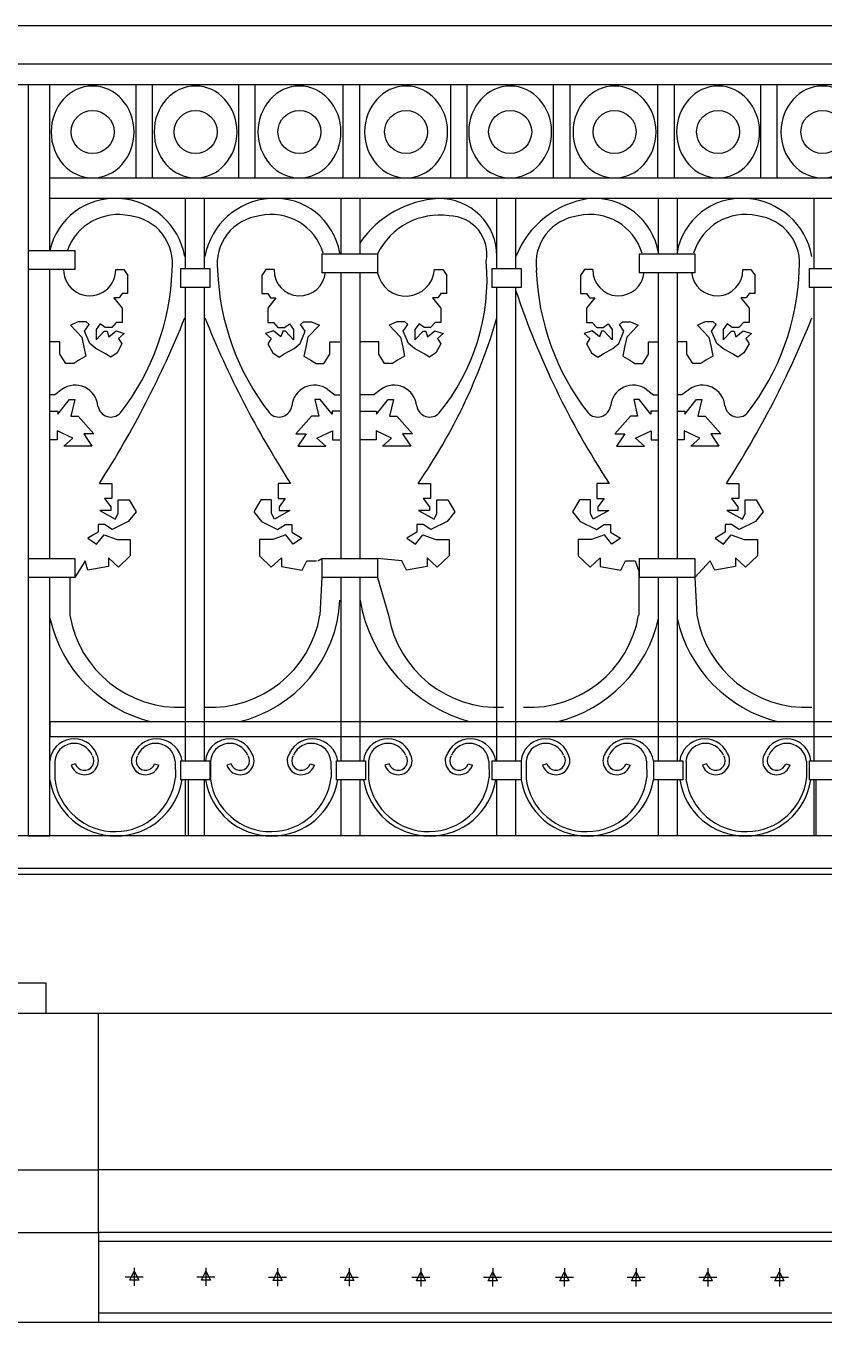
# Model space of a CAD drawing. Header units: millimetres. Extents: x 1931 to 30327, y -2374 to 17555.
# Drawn here: x 14151 to 15041, y 12783 to 14230 of the extents above; entities that cross this region are included whole.
import ezdxf

# ---------------------------------------------------------------- set-up
doc = ezdxf.new("R2010")
doc.units = ezdxf.units.MM

msp = doc.modelspace()

# ---------------------------------------------------------------- linework, layer by layer
at = {"color": 4, "linetype": 'ByBlock', "lineweight": -2}
for p, q in [((15971.6, 14230.4), (14058.1, 14230.4)), ((15971.6, 14187.5), (14058.1, 14187.5)), ((14058.1, 14165.1), (15971.6, 14165.1)), ((14153, 14165.1), (14153, 13326.3)), ((14177.3, 13979.7), (14177.3, 14165.1)), ((14273.6, 14060.8), (14273.6, 14165.1)), ((14291.9, 14060.8), (14291.9, 14165.1)), ((14388.3, 14060.8), (14388.3, 14165.1)), ((14406.6, 14060.8), (14406.6, 14165.1)), ((14504.8, 14060.8), (14504.8, 14165.1)), ((14523.1, 14060.8), (14523.1, 14165.1)), ((14624.7, 14060.8), (14624.7, 14165.1)), ((14643, 14060.8), (14643, 14165.1)), ((14739.5, 14060.8), (14739.5, 14165.1)), ((14757.8, 14060.8), (14757.8, 14165.1)), ((14855.9, 14060.8), (14855.9, 14165.1)), ((14874.2, 14060.8), (14874.2, 14165.1)), ((14970.7, 14060.8), (14970.7, 14165.1)), ((14989, 14060.8), (14989, 14165.1)), ((14177.3, 14060.8), (15898.7, 14060.8)), ((15898.7, 14037.6), (14177.3, 14037.6)), ((14328.7, 13959.5), (14328.7, 14037.6)), ((14349.8, 13959.5), (14349.8, 14037.6)), ((14502.4, 13976), (14502.4, 14037.6)), ((14523.5, 13976), (14523.5, 14037.6)), ((14676.2, 13959.5), (14676.2, 14037.6)), ((14697.4, 13959.5), (14697.4, 14037.6)), ((14856.5, 13976), (14856.5, 14037.6)), ((14877.6, 13976), (14877.6, 14037.6)), ((15030.3, 13959.5), (15030.3, 14037.6)), ((14153, 13979.7), (14205.3, 13979.7)), ((14205.3, 13979.7), (14205.3, 13958.4)), ((14480.7, 13976), (14543.1, 13976)), ((14480.7, 13976), (14480.7, 13954.7)), ((14543.1, 13976), (14543.1, 13954.7)), ((14834.8, 13976), (14897.2, 13976)), ((14834.8, 13976), (14834.8, 13954.7)), ((14897.2, 13976), (14897.2, 13954.7)), ((14205.3, 13958.4), (14153, 13958.4)), ((14177.3, 13635.9), (14177.3, 13958.4)), ((14250.8, 13958.3), (14260.1, 13958.3)), ((14260.1, 13958.3), (14264.5, 13951.8)), ((14264.5, 13931.5), (14264.5, 13951.8)), ((14323.1, 13959.5), (14355.7, 13959.5)), ((14323.1, 13959.5), (14323.1, 13938.2)), ((14355.7, 13959.5), (14355.7, 13938.2)), ((14418.3, 13958.3), (14413.9, 13951.8)), ((14413.9, 13951.8), (14413.9, 13931.5)), ((14427.5, 13958.3), (14418.3, 13958.3)), ((14543.1, 13954.7), (14480.7, 13954.7)), ((14502.4, 13635.9), (14502.4, 13954.7)), ((14523.5, 13635.9), (14523.5, 13954.7)), ((14606.5, 13958.3), (14615.8, 13958.3)), ((14615.8, 13958.3), (14620.2, 13951.8)), ((14620.2, 13931.5), (14620.2, 13951.8)), ((14670.6, 13959.5), (14703.3, 13959.5)), ((14670.6, 13959.5), (14670.6, 13938.2)), ((14703.3, 13959.5), (14703.3, 13938.2)), ((14774, 13958.3), (14769.6, 13951.8)), ((14769.6, 13951.8), (14769.6, 13931.5)), ((14783.2, 13958.3), (14774, 13958.3)), ((14897.2, 13954.7), (14834.8, 13954.7)), ((14856.5, 13635.9), (14856.5, 13954.7)), ((14877.6, 13635.9), (14877.6, 13954.7)), ((14950.5, 13958.3), (14959.7, 13958.3)), ((14959.7, 13958.3), (14964.2, 13951.8)), ((14964.2, 13931.5), (14964.2, 13951.8)), ((15024.7, 13959.5), (15057.4, 13959.5)), ((15024.7, 13959.5), (15024.7, 13938.2)), ((14355.7, 13938.2), (14323.1, 13938.2)), ((14328.7, 13410), (14328.7, 13938.2)), ((14349.8, 13410), (14349.8, 13938.2)), ((14703.3, 13938.2), (14670.6, 13938.2)), ((14676.2, 13410), (14676.2, 13938.2)), ((14697.4, 13410), (14697.4, 13938.2)), ((15057.4, 13938.2), (15024.7, 13938.2)), ((15030.3, 13410), (15030.3, 13938.2)), ((14254.7, 13926.8), (14248.7, 13926.8)), ((14248.7, 13926.8), (14257.9, 13915.3)), ((14257.9, 13931.5), (14254.7, 13926.8)), ((14264.5, 13931.5), (14257.9, 13931.5)), ((14413.9, 13931.5), (14420.5, 13931.5)), ((14420.5, 13931.5), (14423.7, 13926.8)), ((14429.7, 13926.8), (14420.5, 13915.3)), ((14423.7, 13926.8), (14429.7, 13926.8)), ((14610.4, 13926.8), (14604.3, 13926.8)), ((14604.3, 13926.8), (14613.5, 13915.3)), ((14613.5, 13931.5), (14610.4, 13926.8)), ((14620.2, 13931.5), (14613.5, 13931.5)), ((14769.6, 13931.5), (14776.2, 13931.5)), ((14776.2, 13931.5), (14779.4, 13926.8)), ((14785.4, 13926.8), (14776.2, 13915.3)), ((14779.4, 13926.8), (14785.4, 13926.8)), ((14954.4, 13926.8), (14948.3, 13926.8)), ((14948.3, 13926.8), (14957.5, 13915.3)), ((14957.5, 13931.5), (14954.4, 13926.8)), ((14964.2, 13931.5), (14957.5, 13931.5)), ((14257.9, 13915.3), (14257.9, 13908.7)), ((14257.9, 13908.7), (14257.9, 13899.2)), ((14420.5, 13915.3), (14420.5, 13908.7)), ((14420.5, 13908.7), (14420.5, 13899.2)), ((14613.5, 13915.3), (14613.5, 13908.7)), ((14613.5, 13908.7), (14613.5, 13899.2)), ((14776.2, 13915.3), (14776.2, 13908.7)), ((14776.2, 13908.7), (14776.2, 13899.2)), ((14957.5, 13915.3), (14957.5, 13908.7)), ((14957.5, 13908.7), (14957.5, 13899.2)), ((14208.9, 13900.1), (14200.3, 13896.5)), ((14200.3, 13896.5), (14213, 13882.8)), ((14217.9, 13900.1), (14208.9, 13900.1)), ((14216.1, 13889.5), (14221.2, 13897.1)), ((14221.2, 13897.1), (14217.9, 13900.1)), ((14233.6, 13897.9), (14229.1, 13891.4)), ((14229.1, 13891.4), (14229.1, 13879.9)), ((14239.2, 13893.6), (14233.6, 13897.9)), ((14246.5, 13893.6), (14239.2, 13893.6)), ((14251.5, 13899.2), (14246.5, 13893.6)), ((14257.9, 13899.2), (14251.5, 13899.2)), ((14420.5, 13899.2), (14426.9, 13899.2)), ((14426.9, 13899.2), (14431.9, 13893.6)), ((14431.9, 13893.6), (14439.2, 13893.6)), ((14439.2, 13893.6), (14444.8, 13897.9)), ((14444.8, 13897.9), (14449.3, 13891.4)), ((14449.3, 13891.4), (14449.3, 13879.9)), ((14457.2, 13897.1), (14460.5, 13900.1)), ((14462.3, 13889.5), (14457.2, 13897.1)), ((14460.5, 13900.1), (14469.5, 13900.1)), ((14478.1, 13896.5), (14465.4, 13882.8)), ((14469.5, 13900.1), (14478.1, 13896.5)), ((14564.6, 13900.1), (14556, 13896.5)), ((14556, 13896.5), (14568.7, 13882.8)), ((14573.6, 13900.1), (14564.6, 13900.1)), ((14571.7, 13889.5), (14576.9, 13897.1)), ((14576.9, 13897.1), (14573.6, 13900.1)), ((14589.3, 13897.9), (14584.8, 13891.4)), ((14584.8, 13891.4), (14584.8, 13879.9)), ((14594.9, 13893.6), (14589.3, 13897.9)), ((14602.2, 13893.6), (14594.9, 13893.6)), ((14607.2, 13899.2), (14602.2, 13893.6)), ((14613.5, 13899.2), (14607.2, 13899.2)), ((14776.2, 13899.2), (14782.6, 13899.2)), ((14782.6, 13899.2), (14787.6, 13893.6)), ((14787.6, 13893.6), (14794.9, 13893.6)), ((14794.9, 13893.6), (14800.4, 13897.9)), ((14800.4, 13897.9), (14804.9, 13891.4)), ((14804.9, 13891.4), (14804.9, 13879.9)), ((14812.9, 13897.1), (14816.2, 13900.1)), ((14818, 13889.5), (14812.9, 13897.1)), ((14816.2, 13900.1), (14825.2, 13900.1)), ((14833.8, 13896.5), (14821.1, 13882.8)), ((14825.2, 13900.1), (14833.8, 13896.5)), ((14908.6, 13900.1), (14900, 13896.5)), ((14900, 13896.5), (14912.7, 13882.8)), ((14917.6, 13900.1), (14908.6, 13900.1)), ((14915.7, 13889.5), (14920.8, 13897.1)), ((14920.8, 13897.1), (14917.6, 13900.1)), ((14933.3, 13897.9), (14928.8, 13891.4)), ((14928.8, 13891.4), (14928.8, 13879.9)), ((14938.8, 13893.6), (14933.3, 13897.9)), ((14946.2, 13893.6), (14938.8, 13893.6)), ((14951.2, 13899.2), (14946.2, 13893.6)), ((14957.5, 13899.2), (14951.2, 13899.2)), ((14188.6, 13877.7), (14177.5, 13877.7)), ((14188.6, 13863.8), (14188.6, 13877.7)), ((14213, 13882.8), (14215.4, 13871.9)), ((14221.8, 13876), (14216.1, 13889.5)), ((14229.1, 13879.9), (14238.1, 13889.5)), ((14238.1, 13889.5), (14241.2, 13889.5)), ((14241.2, 13889.5), (14243.3, 13883.4)), ((14243.3, 13883.4), (14251.4, 13889.9)), ((14251.4, 13889.9), (14260.4, 13887.1)), ((14260.4, 13887.1), (14254.1, 13881.3)), ((14254.1, 13881.3), (14257.8, 13875.6)), ((14427, 13889.9), (14418, 13887.1)), ((14418, 13887.1), (14424.3, 13881.3)), ((14424.3, 13881.3), (14420.6, 13875.6)), ((14435.1, 13883.4), (14427, 13889.9)), ((14437.2, 13889.5), (14435.1, 13883.4)), ((14440.3, 13889.5), (14437.2, 13889.5)), ((14449.3, 13879.9), (14440.3, 13889.5)), ((14456.6, 13876), (14462.3, 13889.5)), ((14465.4, 13882.8), (14463, 13871.9)), ((14489.8, 13863.8), (14489.8, 13877.7)), ((14489.8, 13877.7), (14500.9, 13877.7)), ((14544.3, 13877.7), (14523.5, 13877.7)), ((14544.3, 13863.8), (14544.3, 13877.7)), ((14568.7, 13882.8), (14571.1, 13871.9)), ((14577.5, 13876), (14571.7, 13889.5)), ((14584.8, 13879.9), (14593.8, 13889.5)), ((14593.8, 13889.5), (14596.9, 13889.5)), ((14596.9, 13889.5), (14598.9, 13883.4)), ((14598.9, 13883.4), (14607.1, 13889.9)), ((14607.1, 13889.9), (14616.1, 13887.1)), ((14616.1, 13887.1), (14609.8, 13881.3)), ((14609.8, 13881.3), (14613.5, 13875.6)), ((14782.6, 13889.9), (14773.6, 13887.1)), ((14773.6, 13887.1), (14780, 13881.3)), ((14780, 13881.3), (14776.3, 13875.6)), ((14790.8, 13883.4), (14782.6, 13889.9)), ((14792.9, 13889.5), (14790.8, 13883.4)), ((14795.9, 13889.5), (14792.9, 13889.5)), ((14804.9, 13879.9), (14795.9, 13889.5)), ((14812.3, 13876), (14818, 13889.5)), ((14821.1, 13882.8), (14818.6, 13871.9)), ((14845.4, 13863.8), (14845.4, 13877.7)), ((14845.4, 13877.7), (14856.6, 13877.7)), ((14888.3, 13877.7), (14877.2, 13877.7)), ((14888.3, 13863.8), (14888.3, 13877.7)), ((14912.7, 13882.8), (14915.1, 13871.9)), ((14921.5, 13876), (14915.7, 13889.5)), ((14928.8, 13879.9), (14937.8, 13889.5)), ((14937.8, 13889.5), (14940.9, 13889.5)), ((14940.9, 13889.5), (14942.9, 13883.4)), ((14942.9, 13883.4), (14951.1, 13889.9)), ((14951.1, 13889.9), (14960.1, 13887.1)), ((14960.1, 13887.1), (14953.8, 13881.3)), ((14953.8, 13881.3), (14957.5, 13875.6)), ((14195.2, 13853.6), (14188.6, 13863.8)), ((14217.5, 13861.7), (14209.7, 13857.2)), ((14215.4, 13871.9), (14217.5, 13861.7)), ((14228.5, 13870.3), (14221.8, 13876)), ((14239.4, 13864.4), (14228.5, 13870.3)), ((14245.3, 13860.5), (14239.4, 13864.4)), ((14252.3, 13865.4), (14245.3, 13860.5)), ((14257.8, 13875.6), (14252.3, 13865.4)), ((14420.6, 13875.6), (14426.1, 13865.4)), ((14426.1, 13865.4), (14433.1, 13860.5)), ((14433.1, 13860.5), (14439, 13864.4)), ((14439, 13864.4), (14449.9, 13870.3)), ((14449.9, 13870.3), (14456.6, 13876)), ((14463, 13871.9), (14460.9, 13861.7)), ((14460.9, 13861.7), (14468.7, 13857.2)), ((14483.2, 13853.6), (14489.8, 13863.8)), ((14550.9, 13853.6), (14544.3, 13863.8)), ((14573.2, 13861.7), (14565.4, 13857.2)), ((14571.1, 13871.9), (14573.2, 13861.7)), ((14584.2, 13870.3), (14577.5, 13876)), ((14595.1, 13864.4), (14584.2, 13870.3)), ((14601, 13860.5), (14595.1, 13864.4)), ((14607.9, 13865.4), (14601, 13860.5)), ((14613.5, 13875.6), (14607.9, 13865.4)), ((14776.3, 13875.6), (14781.8, 13865.4)), ((14781.8, 13865.4), (14788.8, 13860.5)), ((14788.8, 13860.5), (14794.7, 13864.4)), ((14794.7, 13864.4), (14805.6, 13870.3)), ((14805.6, 13870.3), (14812.3, 13876)), ((14818.6, 13871.9), (14816.6, 13861.7)), ((14816.6, 13861.7), (14824.4, 13857.2)), ((14838.9, 13853.6), (14845.4, 13863.8)), ((14894.9, 13853.6), (14888.3, 13863.8)), ((14917.2, 13861.7), (14909.4, 13857.2)), ((14915.1, 13871.9), (14917.2, 13861.7)), ((14928.2, 13870.3), (14921.5, 13876)), ((14939, 13864.4), (14928.2, 13870.3)), ((14945, 13860.5), (14939, 13864.4)), ((14951.9, 13865.4), (14945, 13860.5)), ((14957.5, 13875.6), (14951.9, 13865.4)), ((14204, 13853.6), (14195.2, 13853.6)), ((14209.7, 13857.2), (14204, 13853.6)), ((14468.7, 13857.2), (14474.4, 13853.6)), ((14474.4, 13853.6), (14483.2, 13853.6)), ((14559.7, 13853.6), (14550.9, 13853.6)), ((14565.4, 13857.2), (14559.7, 13853.6)), ((14824.4, 13857.2), (14830.1, 13853.6)), ((14830.1, 13853.6), (14838.9, 13853.6)), ((14903.7, 13853.6), (14894.9, 13853.6)), ((14909.4, 13857.2), (14903.7, 13853.6)), ((14183, 13818.6), (14177.5, 13818.6)), ((14190.9, 13824.6), (14183, 13818.6)), ((14487.5, 13824.6), (14495.4, 13818.6)), ((14495.4, 13818.6), (14500.9, 13818.6)), ((14538.7, 13818.6), (14523.5, 13818.6)), ((14546.6, 13824.6), (14538.7, 13818.6)), ((14843.2, 13824.6), (14851.1, 13818.6)), ((14851.1, 13818.6), (14856.6, 13818.6)), ((14882.7, 13818.6), (14877.2, 13818.6)), ((14890.6, 13824.6), (14882.7, 13818.6)), ((14186.2, 13796.9), (14199.3, 13813.4)), ((14199.3, 13813.4), (14205.2, 13813.4)), ((14205.2, 13813.4), (14200.9, 13794.7)), ((14479.1, 13813.4), (14473.2, 13813.4)), ((14473.2, 13813.4), (14477.5, 13794.7)), ((14492.2, 13796.9), (14479.1, 13813.4)), ((14541.9, 13796.9), (14555, 13813.4)), ((14555, 13813.4), (14560.9, 13813.4)), ((14560.9, 13813.4), (14556.5, 13794.7)), ((14834.8, 13813.4), (14828.9, 13813.4)), ((14828.9, 13813.4), (14833.2, 13794.7)), ((14847.9, 13796.9), (14834.8, 13813.4)), ((14885.9, 13796.9), (14899, 13813.4)), ((14899, 13813.4), (14904.9, 13813.4)), ((14904.9, 13813.4), (14900.5, 13794.7)), ((14177.5, 13800.3), (14186.2, 13800.3)), ((14186.2, 13800.3), (14186.2, 13796.9)), ((14200.9, 13794.7), (14209, 13794.7)), ((14209, 13794.7), (14226.5, 13775.1)), ((14469.4, 13794.7), (14451.9, 13775.1)), ((14477.5, 13794.7), (14469.4, 13794.7)), ((14500.9, 13800.3), (14492.2, 13800.3)), ((14492.2, 13800.3), (14492.2, 13796.9)), ((14523.5, 13800.3), (14541.9, 13800.3)), ((14541.9, 13800.3), (14541.9, 13796.9)), ((14556.5, 13794.7), (14564.7, 13794.7)), ((14564.7, 13794.7), (14582.1, 13775.1)), ((14825.1, 13794.7), (14807.6, 13775.1)), ((14833.2, 13794.7), (14825.1, 13794.7)), ((14856.6, 13800.3), (14847.9, 13800.3)), ((14847.9, 13800.3), (14847.9, 13796.9)), ((14877.2, 13800.3), (14885.9, 13800.3)), ((14885.9, 13800.3), (14885.9, 13796.9)), ((14900.5, 13794.7), (14908.7, 13794.7)), ((14908.7, 13794.7), (14926.1, 13775.1)), ((14203, 13770.1), (14185.6, 13778.5)), ((14185.6, 13778.5), (14185.6, 13768.2)), ((14226.5, 13775.1), (14215.2, 13775.1)), ((14215.2, 13775.1), (14224.3, 13761.3)), ((14451.9, 13775.1), (14463.2, 13775.1)), ((14463.2, 13775.1), (14454.1, 13761.3)), ((14475.4, 13770.1), (14492.8, 13778.5)), ((14492.8, 13778.5), (14492.8, 13768.2)), ((14558.7, 13770.1), (14541.3, 13778.5)), ((14541.3, 13778.5), (14541.3, 13768.2)), ((14582.1, 13775.1), (14570.9, 13775.1)), ((14570.9, 13775.1), (14580, 13761.3)), ((14807.6, 13775.1), (14818.9, 13775.1)), ((14818.9, 13775.1), (14809.8, 13761.3)), ((14831, 13770.1), (14848.5, 13778.5)), ((14848.5, 13778.5), (14848.5, 13768.2)), ((14902.7, 13770.1), (14885.2, 13778.5)), ((14885.2, 13778.5), (14885.2, 13768.2)), ((14926.1, 13775.1), (14914.9, 13775.1)), ((14914.9, 13775.1), (14923.9, 13761.3)), ((14185.6, 13768.2), (14177.5, 13768.2)), ((14193.1, 13761.3), (14203, 13770.1)), ((14224.3, 13761.3), (14193.1, 13761.3)), ((14454.1, 13761.3), (14485.3, 13761.3)), ((14485.3, 13761.3), (14475.4, 13770.1)), ((14492.8, 13768.2), (14500.9, 13768.2)), ((14541.3, 13768.2), (14523.5, 13768.2)), ((14548.7, 13761.3), (14558.7, 13770.1)), ((14580, 13761.3), (14548.7, 13761.3)), ((14809.8, 13761.3), (14841, 13761.3)), ((14841, 13761.3), (14831, 13770.1)), ((14848.5, 13768.2), (14856.6, 13768.2)), ((14885.2, 13768.2), (14877.2, 13768.2)), ((14892.7, 13761.3), (14902.7, 13770.1)), ((14923.9, 13761.3), (14892.7, 13761.3)), ((14232.6, 13719.6), (14246.4, 13719.6)), ((14246.4, 13719.6), (14246.4, 13702.8)), ((14445.8, 13719.6), (14432, 13719.6)), ((14432, 13719.6), (14432, 13702.8)), ((14588.3, 13719.6), (14602.1, 13719.6)), ((14602.1, 13719.6), (14602.1, 13702.8)), ((14801.5, 13719.6), (14787.7, 13719.6)), ((14787.7, 13719.6), (14787.7, 13702.8)), ((14932.3, 13719.6), (14946, 13719.6)), ((14946, 13719.6), (14946, 13702.8)), ((14246.4, 13702.8), (14238.4, 13702.8)), ((14238.4, 13702.8), (14245.3, 13693.7)), ((14432, 13702.8), (14440, 13702.8)), ((14440, 13702.8), (14433.1, 13693.7)), ((14602.1, 13702.8), (14594.1, 13702.8)), ((14594.1, 13702.8), (14601, 13693.7)), ((14787.7, 13702.8), (14795.7, 13702.8)), ((14795.7, 13702.8), (14788.8, 13693.7)), ((14946, 13702.8), (14938.1, 13702.8)), ((14938.1, 13702.8), (14945, 13693.7)), ((14245.3, 13689.5), (14233.1, 13689.5)), ((14233.1, 13689.5), (14250.4, 13679.6)), ((14245.3, 13693.7), (14245.3, 13689.5)), ((14253.6, 13690.8), (14253.6, 13701.4)), ((14253.6, 13701.4), (14265.8, 13701.4)), ((14253.6, 13686), (14253.6, 13690.8)), ((14265.8, 13701.4), (14273.5, 13687.9)), ((14412.6, 13701.4), (14404.8, 13687.9)), ((14424.8, 13701.4), (14412.6, 13701.4)), ((14424.8, 13690.8), (14424.8, 13701.4)), ((14424.8, 13686), (14424.8, 13690.8)), ((14445.3, 13689.5), (14428, 13679.6)), ((14433.1, 13693.7), (14433.1, 13689.5)), ((14433.1, 13689.5), (14445.3, 13689.5)), ((14601, 13689.5), (14588.8, 13689.5)), ((14588.8, 13689.5), (14606.1, 13679.6)), ((14601, 13693.7), (14601, 13689.5)), ((14609.3, 13690.8), (14609.3, 13701.4)), ((14609.3, 13701.4), (14621.5, 13701.4)), ((14609.3, 13686), (14609.3, 13690.8)), ((14621.5, 13701.4), (14629.2, 13687.9)), ((14768.2, 13701.4), (14760.5, 13687.9)), ((14780.5, 13701.4), (14768.2, 13701.4)), ((14780.5, 13690.8), (14780.5, 13701.4)), ((14780.5, 13686), (14780.5, 13690.8)), ((14801, 13689.5), (14783.7, 13679.6)), ((14788.8, 13693.7), (14788.8, 13689.5)), ((14788.8, 13689.5), (14801, 13689.5)), ((14945, 13689.5), (14932.8, 13689.5)), ((14932.8, 13689.5), (14950.1, 13679.6)), ((14945, 13693.7), (14945, 13689.5)), ((14953.3, 13690.8), (14953.3, 13701.4)), ((14953.3, 13701.4), (14965.5, 13701.4)), ((14953.3, 13686), (14953.3, 13690.8)), ((14965.5, 13701.4), (14973.2, 13687.9)), ((14238.2, 13673.8), (14231.1, 13673.8)), ((14231.1, 13673.8), (14231.1, 13665.1)), ((14246.9, 13668.3), (14238.2, 13673.8)), ((14264.9, 13677.3), (14246.9, 13668.3)), ((14250.4, 13679.6), (14253.6, 13686)), ((14273.5, 13687.9), (14264.9, 13677.3)), ((14404.8, 13687.9), (14413.5, 13677.3)), ((14413.5, 13677.3), (14431.5, 13668.3)), ((14428, 13679.6), (14424.8, 13686)), ((14431.5, 13668.3), (14440.2, 13673.8)), ((14440.2, 13673.8), (14447.2, 13673.8)), ((14447.2, 13673.8), (14447.2, 13665.1)), ((14593.9, 13673.8), (14586.8, 13673.8)), ((14586.8, 13673.8), (14586.8, 13665.1)), ((14602.6, 13668.3), (14593.9, 13673.8)), ((14620.6, 13677.3), (14602.6, 13668.3)), ((14606.1, 13679.6), (14609.3, 13686)), ((14629.2, 13687.9), (14620.6, 13677.3)), ((14760.5, 13687.9), (14769.2, 13677.3)), ((14769.2, 13677.3), (14787.2, 13668.3)), ((14783.7, 13679.6), (14780.5, 13686)), ((14787.2, 13668.3), (14795.9, 13673.8)), ((14795.9, 13673.8), (14802.9, 13673.8)), ((14802.9, 13673.8), (14802.9, 13665.1)), ((14937.9, 13673.8), (14930.8, 13673.8)), ((14930.8, 13673.8), (14930.8, 13665.1)), ((14946.6, 13668.3), (14937.9, 13673.8)), ((14964.6, 13677.3), (14946.6, 13668.3)), ((14950.1, 13679.6), (14953.3, 13686)), ((14973.2, 13687.9), (14964.6, 13677.3)), ((14231.1, 13665.1), (14219.9, 13658.7)), ((14229.5, 13652), (14237.9, 13662.2)), ((14237.9, 13662.2), (14252.3, 13657.1)), ((14440.5, 13662.2), (14426, 13657.1)), ((14448.9, 13652), (14440.5, 13662.2)), ((14447.2, 13665.1), (14458.5, 13658.7)), ((14586.8, 13665.1), (14575.6, 13658.7)), ((14585.2, 13652), (14593.6, 13662.2)), ((14593.6, 13662.2), (14608, 13657.1)), ((14796.2, 13662.2), (14781.7, 13657.1)), ((14804.5, 13652), (14796.2, 13662.2)), ((14802.9, 13665.1), (14814.2, 13658.7)), ((14930.8, 13665.1), (14919.6, 13658.7)), ((14929.2, 13652), (14937.6, 13662.2)), ((14937.6, 13662.2), (14952, 13657.1)), ((14219.9, 13658.7), (14229.5, 13652)), ((14252.3, 13657.1), (14267.1, 13657.1)), ((14267.1, 13657.1), (14267.1, 13638.8)), ((14426, 13657.1), (14411.3, 13657.1)), ((14411.3, 13657.1), (14411.3, 13638.8)), ((14458.5, 13658.7), (14448.9, 13652)), ((14575.6, 13658.7), (14585.2, 13652)), ((14608, 13657.1), (14622.8, 13657.1)), ((14622.8, 13657.1), (14622.8, 13638.8)), ((14781.7, 13657.1), (14767, 13657.1)), ((14767, 13657.1), (14767, 13638.8)), ((14814.2, 13658.7), (14804.5, 13652)), ((14919.6, 13658.7), (14929.2, 13652)), ((14952, 13657.1), (14966.8, 13657.1)), ((14966.8, 13657.1), (14966.8, 13638.8)), ((14153, 13635.8), (14205.3, 13635.8)), ((14205.3, 13635.8), (14205.3, 13614.5)), ((14216.8, 13633.3), (14205.3, 13614.6)), ((14219.6, 13622.8), (14216.8, 13633.3)), ((14254, 13626), (14242.7, 13636.6)), ((14242.7, 13636.6), (14242.7, 13626.9)), ((14267.1, 13638.8), (14254, 13626)), ((14411.3, 13638.8), (14424.4, 13626)), ((14424.4, 13626), (14435.7, 13636.6)), ((14435.7, 13636.6), (14435.7, 13626.9)), ((14458.8, 13622.8), (14464, 13633.3)), ((14464, 13633.3), (14474.9, 13633.3)), ((14476.5, 13633.3), (14480.7, 13635.9)), ((14480.7, 13635.9), (14543.1, 13635.9)), ((14480.7, 13635.9), (14480.7, 13614.6)), ((14570.1, 13633.3), (14543.1, 13635.9)), ((14543.1, 13635.9), (14543.1, 13614.6)), ((14575.3, 13622.8), (14570.1, 13633.3)), ((14609.6, 13626), (14598.4, 13636.6)), ((14598.4, 13636.6), (14598.4, 13626.9)), ((14622.8, 13638.8), (14609.6, 13626)), ((14767, 13638.8), (14780.1, 13626)), ((14780.1, 13626), (14791.4, 13636.6)), ((14791.4, 13636.6), (14791.4, 13626.9)), ((14814.5, 13622.8), (14819.6, 13633.3)), ((14819.6, 13633.3), (14830.6, 13633.3)), ((14830.6, 13633.3), (14834.4, 13621.8)), ((14834.8, 13635.9), (14897.2, 13635.9)), ((14834.8, 13635.9), (14834.8, 13614.6)), ((14897.2, 13635.9), (14897.2, 13614.6)), ((14914.1, 13633.3), (14897.2, 13614.6)), ((14919.3, 13622.8), (14914.1, 13633.3)), ((14953.6, 13626), (14942.4, 13636.6)), ((14942.4, 13636.6), (14942.4, 13626.9)), ((14966.8, 13638.8), (14953.6, 13626)), ((14242.7, 13626.9), (14219.6, 13622.8)), ((14435.7, 13626.9), (14458.8, 13622.8)), ((14598.4, 13626.9), (14575.3, 13622.8)), ((14791.4, 13626.9), (14814.5, 13622.8)), ((14834.4, 13621.8), (14834.4, 13572.5)), ((14942.4, 13626.9), (14919.3, 13622.8)), ((14205.3, 13614.5), (14153, 13614.5)), ((14177.3, 13326.3), (14177.3, 13614.6)), ((14199.7, 13614.6), (14199.7, 13572.5)), ((14480.7, 13614.6), (14478.7, 13572.5)), ((14543.1, 13614.6), (14480.7, 13614.6)), ((14502.4, 13410), (14502.4, 13614.6)), ((14523.5, 13410), (14523.5, 13614.6)), ((14543.1, 13614.6), (14555.4, 13572.5)), ((14897.2, 13614.6), (14834.8, 13614.6)), ((14856.5, 13410), (14856.5, 13614.6)), ((14877.6, 13410), (14877.6, 13614.6)), ((14897.2, 13614.6), (14899.3, 13572.5)), ((15898.7, 13453.5), (14177.3, 13453.5)), ((14177.3, 13453.5), (14177.3, 13437)), ((14177.3, 13437), (15898.7, 13437)), ((14177.3, 13388.7), (14177.3, 13410)), ((14182.9, 13409.5), (14182.8, 13389.4)), ((14205.9, 13406.7), (14201.1, 13405.2)), ((14294.2, 13406.7), (14299, 13405.2)), ((14317.2, 13409.5), (14317.5, 13391.2)), ((14323.1, 13410), (14355.7, 13410)), ((14323.1, 13410), (14323.1, 13388.7)), ((14355.7, 13410), (14355.7, 13388.7)), ((14356.5, 13409.5), (14356.5, 13389.4)), ((14379.6, 13406.7), (14374.8, 13405.2)), ((14467.9, 13406.7), (14472.6, 13405.2)), ((14490.9, 13409.5), (14491.2, 13391.2)), ((14496.8, 13410), (14529.5, 13410)), ((14496.8, 13410), (14496.8, 13388.7)), ((14529.5, 13410), (14529.5, 13388.7)), ((14532.9, 13409.5), (14532.8, 13389.4)), ((14555.9, 13406.7), (14551.1, 13405.2)), ((14644.2, 13406.7), (14649, 13405.2)), ((14667.2, 13409.5), (14667.5, 13391.2)), ((14670.6, 13410), (14703.3, 13410)), ((14670.6, 13410), (14670.6, 13388.7)), ((14703.3, 13410), (14703.3, 13388.7)), ((14708.9, 13409.5), (14708.8, 13389.4)), ((14731.9, 13406.7), (14727.1, 13405.2)), ((14820.2, 13406.7), (14825, 13405.2)), ((14843.2, 13409.5), (14843.5, 13391.2)), ((14850.9, 13410), (14883.5, 13410)), ((14850.9, 13410), (14850.9, 13388.7)), ((14883.5, 13410), (14883.5, 13388.7)), ((14887.2, 13409.5), (14887.2, 13389.4)), ((14910.2, 13406.7), (14905.5, 13405.2)), ((14998.6, 13406.7), (15003.3, 13405.2)), ((15021.6, 13409.5), (15021.8, 13391.2)), ((15024.7, 13410), (15057.4, 13410)), ((15024.7, 13410), (15024.7, 13388.7)), ((14355.7, 13388.7), (14323.1, 13388.7)), ((14328.7, 13326.3), (14328.7, 13388.7)), ((14331.9, 13326.3), (14331.9, 13388.7)), ((14349.8, 13326.3), (14349.8, 13388.7)), ((14529.5, 13388.7), (14496.8, 13388.7)), ((14502.4, 13326.3), (14502.4, 13388.7)), ((14523.5, 13326.3), (14523.5, 13388.7)), ((14703.3, 13388.7), (14670.6, 13388.7)), ((14676.2, 13326.3), (14676.2, 13388.7)), ((14697.4, 13326.3), (14697.4, 13388.7)), ((14883.5, 13388.7), (14850.9, 13388.7)), ((14856.5, 13326.3), (14856.5, 13388.7)), ((14877.6, 13326.3), (14877.6, 13388.7)), ((15057.4, 13388.7), (15024.7, 13388.7)), ((15030.3, 13326.3), (15030.3, 13388.7)), ((15032.4, 13326.3), (15032.4, 13388.7)), ((15960.3, 13326.3), (14114.6, 13326.3)), ((14153, 13326.3), (14177.3, 13326.3)), ((1930.6, 13283.4), (29930.6, 13283.4)), ((14119.6, 13290), (15933.4, 13290)), ((14121.2, 13290), (15565.2, 13290)), ((14173.1, 13161.9), (13967.7, 13161.9)), ((14173.1, 13128.1), (14173.1, 13161.9)), ((13762.4, 13128.1), (14173.1, 13128.1)), ((14080.6, 13128.1), (14231.5, 13128.1)), ((14231.5, 12883.4), (14231.5, 13128.1)), ((14231.5, 13128.1), (15531.5, 13128.1)), ((14080.6, 12953.4), (14231.5, 12953.4)), ((15531.5, 12953.4), (14231.5, 12953.4)), ((14080.6, 12883.4), (14231.5, 12883.4)), ((15531.5, 12883.4), (14231.5, 12883.4)), ((14231.5, 12883.4), (14231.5, 12783.4)), ((15531.5, 12873.4), (14231.5, 12873.4)), ((14266.5, 12830.2), (14271.5, 12840.1)), ((14271.5, 12844.1), (14271.4, 12823.9)), ((14271.5, 12840.1), (14276.5, 12830.1)), ((14346.5, 12830.2), (14351.5, 12840.1)), ((14351.5, 12844.1), (14351.4, 12823.9)), ((14351.5, 12840.1), (14356.5, 12830.1)), ((14426.5, 12829.9), (14431.5, 12839.9)), ((14431.5, 12843.8), (14431.4, 12823.6)), ((14431.5, 12839.9), (14436.5, 12829.8)), ((14506.5, 12829.9), (14511.5, 12839.9)), ((14511.5, 12843.8), (14511.4, 12823.6)), ((14511.5, 12839.9), (14516.5, 12829.8)), ((14586.5, 12829.6), (14591.5, 12839.6)), ((14591.5, 12843.5), (14591.4, 12823.3)), ((14591.5, 12839.6), (14596.5, 12829.6)), ((14666.5, 12829.6), (14671.5, 12839.6)), ((14671.5, 12843.5), (14671.4, 12823.3)), ((14671.5, 12839.6), (14676.5, 12829.6)), ((14746.5, 12829.6), (14751.5, 12839.6)), ((14751.5, 12843.5), (14751.4, 12823.3)), ((14751.5, 12839.6), (14756.5, 12829.6)), ((14826.5, 12829.6), (14831.5, 12839.6)), ((14831.5, 12843.5), (14831.4, 12823.3)), ((14831.5, 12839.6), (14836.5, 12829.6)), ((14906.5, 12829.6), (14911.5, 12839.6)), ((14911.5, 12843.5), (14911.4, 12823.3)), ((14911.5, 12839.6), (14916.5, 12829.6)), ((14986.5, 12829.6), (14991.5, 12839.6)), ((14991.5, 12843.5), (14991.4, 12823.3)), ((14991.5, 12839.6), (14996.5, 12829.6)), ((14261.4, 12834), (14281.5, 12834)), ((14276.5, 12830.1), (14266.5, 12830.2)), ((14341.4, 12834), (14361.5, 12834)), ((14356.5, 12830.1), (14346.5, 12830.2)), ((14421.4, 12833.7), (14441.5, 12833.7)), ((14436.5, 12829.8), (14426.5, 12829.9)), ((14501.4, 12833.7), (14521.5, 12833.7)), ((14516.5, 12829.8), (14506.5, 12829.9)), ((14581.4, 12833.5), (14601.5, 12833.4)), ((14596.5, 12829.6), (14586.5, 12829.6)), ((14661.4, 12833.5), (14681.5, 12833.4)), ((14676.5, 12829.6), (14666.5, 12829.6)), ((14741.4, 12833.5), (14761.5, 12833.4)), ((14756.5, 12829.6), (14746.5, 12829.6)), ((14821.4, 12833.5), (14841.5, 12833.4)), ((14836.5, 12829.6), (14826.5, 12829.6)), ((14901.4, 12833.5), (14921.5, 12833.4)), ((14916.5, 12829.6), (14906.5, 12829.6)), ((14981.4, 12833.5), (15001.5, 12833.4)), ((14996.5, 12829.6), (14986.5, 12829.6)), ((15531.5, 12793.4), (14231.5, 12793.4)), ((13430.6, 12783.4), (18431.5, 12783.4))]:
    msp.add_line(p, q, dxfattribs=at)
for centre in [(14225.1, 14112), (14340, 14112), (14455.9, 14112), (14574.9, 14112), (14691, 14112), (14807.5, 14112), (14923, 14112), (15039.4, 14112)]:
    msp.add_circle(centre, 24, dxfattribs=at)
for centre, radius, start, end in [((14249.7, 13963.9), 73.9, 85.7112, 167.6891), ((14250.2, 13958.7), 79.1, 10.5198, 86.3796), ((14428.2, 13958.7), 79.1, 93.6204, 169.4802), ((14429, 13965), 72.8, 9.299, 94.6134), ((14617.7, 13923), 114.8, 93.3767, 145.0803), ((14612, 13973.4), 64.2, 359.7099, 91.0244), ((14793.6, 13935.3), 103.3, 98.1793, 158.5563), ((14784.7, 13965), 72.8, 9.299, 94.6134), ((14949, 13965), 72.8, 85.3866, 170.701), ((14949.9, 13958.7), 79.1, 10.5198, 86.3796), ((14253.7, 13959.6), 60.2, 77.1111, 160.57), ((14260.7, 13965.1), 53.6, 352.1675, 83.1102), ((14417.7, 13965.1), 53.6, 96.8898, 187.8325), ((14424.7, 13959.6), 60.2, 16.5434, 102.8889), ((14612, 13942.5), 76.6, 81.8804, 154.1196), ((14622.3, 13975.6), 42.8, 349.0091, 89.344), ((14773.4, 13965.1), 53.6, 96.8898, 187.8325), ((14780.4, 13959.6), 60.2, 16.5434, 102.8889), ((14953.4, 13959.6), 60.2, 77.1111, 163.4566), ((14960.4, 13965.1), 53.6, 352.1675, 83.1102), ((14430.6, 13947.5), 234.6, 320.5586, 4.8644), ((14221.8, 13958.2), 29.1, 179.5307, 0.3092), ((14039.2, 13967.2), 274.8, 322.1141, 358.0324), ((14639.2, 13967.2), 274.8, 181.9676, 217.8859), ((14456.2, 13957.8), 28.7, 178.9589, 355.4312), ((14574.6, 13960.9), 32.1, 191.1568, 355.3988), ((14994.8, 13967.2), 274.8, 181.9676, 217.8859), ((14811.9, 13957.8), 28.7, 178.9589, 355.4312), ((14921.9, 13957.8), 28.7, 184.5688, 1.0411), ((14738.9, 13967.2), 274.8, 322.1141, 358.0324), ((15581.4, 14230.1), 932.1, 198.4865, 213.2045), ((13302.5, 14316.8), 1105.3, 327.2973, 338.0945), ((15375.9, 14316.8), 1105.3, 201.9055, 212.7027), ((14063.8, 14082.6), 637.8, 325.3157, 343.7803), ((14002.2, 14316.8), 1105.3, 327.2973, 338.0945), ((14205.6, 13803.8), 25.5, 5.0849, 125.245), ((14472.7, 13803.8), 25.5, 54.755, 174.9151), ((14561.3, 13803.8), 25.5, 5.0849, 125.245), ((14828.4, 13803.8), 25.5, 54.755, 174.9151), ((14905.3, 13803.8), 25.5, 5.0849, 125.245), ((14245.4, 13808.2), 14.5, 188.6372, 317.7186), ((14433, 13808.2), 14.5, 222.2814, 351.3628), ((14601.1, 13808.2), 14.5, 188.6372, 317.7186), ((14788.7, 13808.2), 14.5, 222.2814, 351.3628), ((14945.1, 13808.2), 14.5, 188.6372, 317.7186), ((14354.7, 13596.1), 146.4, 282.9568, 357.3448), ((14692, 13618.3), 171, 189.7545, 254.5775), ((14321.9, 13593.7), 124.1, 189.836, 272.7963), ((14356.5, 13593.7), 124.1, 267.2037, 350.164), ((14677.6, 13593.7), 124.1, 189.836, 272.7963), ((14712.1, 13593.7), 124.1, 267.2037, 350.164), ((15021.6, 13593.7), 124.1, 189.836, 272.7963), ((14327.4, 13602.7), 153.6, 192.523, 256.2341), ((14706.7, 13602.7), 153.6, 283.7659, 347.477), ((15027.1, 13602.7), 153.6, 192.523, 256.2341), ((14204.4, 13407.3), 27.2, 23.8337, 174.439), ((14204.6, 13407.7), 21.8, 23.2704, 175.2039), ((14296.6, 13405.8), 28.6, 8.4591, 153.9632), ((14295.5, 13407.7), 21.8, 4.7961, 156.7296), ((14378, 13407.3), 27.2, 23.8337, 174.439), ((14378.3, 13407.7), 21.8, 23.2704, 175.2039), ((14470.3, 13405.8), 28.6, 8.4591, 153.9632), ((14469.2, 13407.7), 21.8, 4.7961, 156.7296), ((14554.4, 13407.3), 27.2, 23.8337, 174.439), ((14554.6, 13407.7), 21.8, 23.2704, 175.2039), ((14646.6, 13405.8), 28.6, 8.4591, 153.9632), ((14645.5, 13407.7), 21.8, 4.7961, 156.7296), ((14730.4, 13407.3), 27.2, 23.8337, 174.439), ((14730.6, 13407.7), 21.8, 23.2704, 175.2039), ((14822.6, 13405.8), 28.6, 8.4591, 153.9632), ((14821.5, 13407.7), 21.8, 4.7961, 156.7296), ((14908.1, 13406.3), 28.1, 25.3655, 172.4308), ((14908.9, 13407.7), 21.8, 23.2704, 175.2039), ((14999.8, 13407.7), 26.8, 4.7961, 156.7296), ((14999.8, 13407.7), 21.8, 4.7961, 156.7296), ((14216, 13410), 15.6, 197.8691, 32.2021), ((14216, 13410), 10.6, 197.8691, 32.2021), ((14284.1, 13410), 15.6, 147.7979, 342.1309), ((14284.1, 13410), 10.6, 147.7979, 342.1309), ((14389.7, 13410), 15.6, 197.8691, 32.2021), ((14389.7, 13410), 10.6, 197.8691, 32.2021), ((14457.8, 13410), 15.6, 147.7979, 342.1309), ((14457.8, 13410), 10.6, 147.7979, 342.1309), ((14566, 13410), 15.6, 197.8691, 32.2021), ((14566, 13410), 10.6, 197.8691, 32.2021), ((14634.1, 13410), 15.6, 147.7979, 342.1309), ((14634.1, 13410), 10.6, 147.7979, 342.1309), ((14742, 13410), 15.6, 197.8691, 32.2021), ((14742, 13410), 10.6, 197.8691, 32.2021), ((14810.1, 13410), 15.6, 147.7979, 342.1309), ((14810.1, 13410), 10.6, 147.7979, 342.1309), ((14920.3, 13410), 15.6, 197.8691, 32.2021), ((14920.3, 13410), 10.6, 197.8691, 32.2021), ((14988.4, 13410), 15.6, 147.7979, 342.1309), ((14988.4, 13410), 10.6, 147.7979, 342.1309), ((14251.1, 13400.8), 74.8, 189.3025, 350.6975), ((14250, 13398.9), 67.9, 188.0651, 353.4829), ((14424.8, 13400.8), 74.8, 189.3025, 350.6975), ((14423.7, 13398.9), 67.9, 188.0651, 353.4829), ((14601.1, 13400.8), 74.8, 189.3025, 350.6975), ((14600.1, 13398.9), 67.9, 188.0651, 353.4829), ((14777.1, 13400.8), 74.8, 189.3025, 350.6975), ((14776, 13398.9), 67.9, 188.0651, 353.4829), ((14953.4, 13400.1), 74, 188.8347, 351.1653), ((14954.4, 13398.9), 67.9, 188.0651, 353.4829)]:
    msp.add_arc(centre, radius, start, end, dxfattribs=at)
at = {"color": 4, "linetype": 'ByBlock', "lineweight": -2, "extrusion": (0, 0, -1)}
for centre in [(14225.1, 14112), (14340, 14112), (14455.9, 14112), (14574.9, 14112), (14691, 14112), (14807.5, 14112), (14923, 14112), (15039.4, 14112)]:
    msp.add_ellipse(centre, major_axis=(0, -51.3), ratio=0.902107, dxfattribs=at)

doc.saveas('drawing.dxf')
